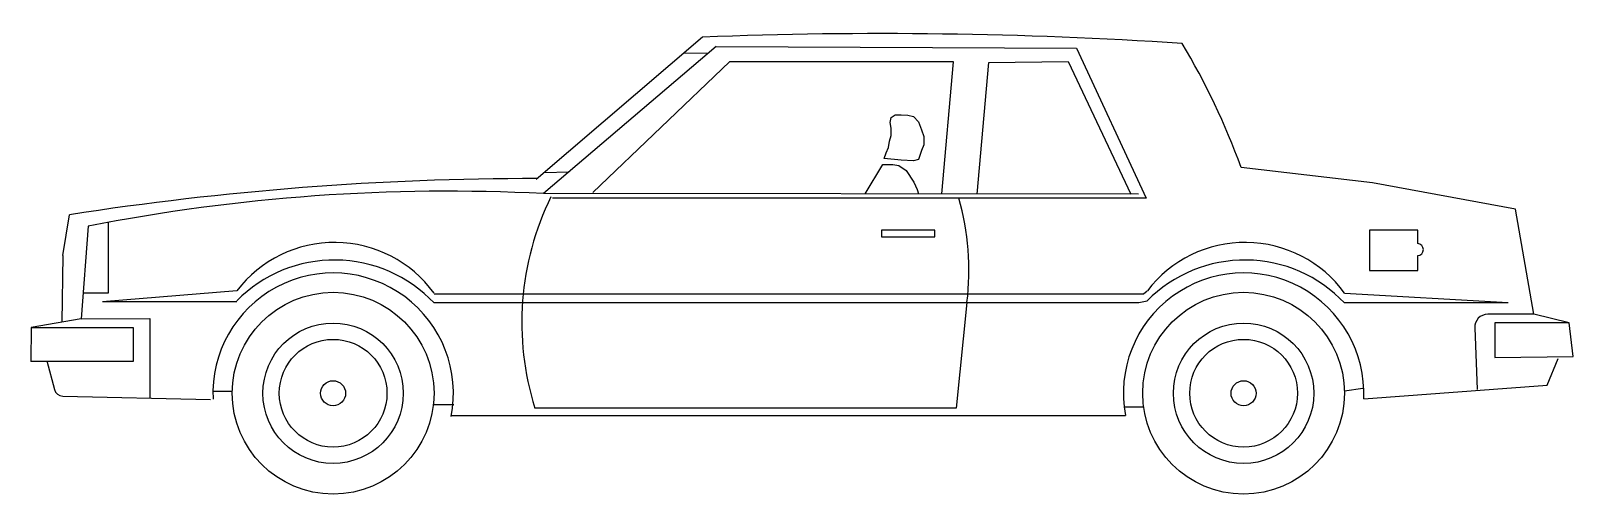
# Model space of a CAD drawing. Extents: x -103.25 to -98.76, y 13.63 to 14.98.
import ezdxf

# ---------------------------------------------------------------- set-up
doc = ezdxf.new("R2010")
doc.units = 0
doc.header["$LTSCALE"] = 100
doc.header["$MEASUREMENT"] = 0
doc.layers.add('AUT', color=2, linetype='CONTINUOUS')
doc.layers.add('C-CARRO', color=2, linetype='CONTINUOUS')

# ---------------------------------------------------------------- blocks, each defined once
blk = doc.blocks.new('AUTM1L')
at = {"layer": 'AUT'}
for p, q in [((1.0761, 1.3312), (0.5918, 0.9166)), ((1.1158, 1.3036), (0.6128, 0.8752)), ((1.1158, 1.3036), (2.1656, 1.2987)), ((1.1548, 1.2589), (0.7564, 0.8784)), ((1.0929, 1.2841), (1.0197, 1.2829)), ((1.8071, 1.259), (1.1548, 1.2589)), ((1.7733, 0.8742), (1.8071, 1.259)), ((1.9102, 1.2568), (2.1411, 1.2597)), ((2.1411, 1.2597), (2.3238, 0.8738)), ((2.1656, 1.2987), (2.3686, 0.8622)), ((1.8766, 0.8741), (1.9102, 1.2568)), ((1.6229, 1.0828), (1.6255, 1.0969)), ((1.6255, 1.0661), (1.6229, 1.0828)), ((1.6255, 1.0969), (1.637, 1.1046)), ((1.637, 1.1046), (1.655, 1.1046)), ((1.655, 1.1046), (1.6742, 1.1033)), ((1.6742, 1.1033), (1.6909, 1.0995)), ((1.6909, 1.0995), (1.705, 1.0841)), ((1.705, 1.0841), (1.714, 1.061)), ((1.6204, 1.0276), (1.6255, 1.0443)), ((1.6255, 1.0443), (1.6255, 1.0661)), ((1.714, 1.061), (1.7204, 1.0417)), ((1.7204, 1.0417), (1.7204, 1.0173)), ((1.605, 0.9775), (1.6114, 0.9942)), ((1.6114, 0.9942), (1.6178, 1.0096)), ((1.6178, 1.0096), (1.6204, 1.0276)), ((1.714, 1.0006), (1.705, 0.975)), ((1.7204, 1.0173), (1.714, 1.0006)), ((1.5502, 0.8744), (1.6014, 0.9598)), ((1.6014, 0.9598), (1.6306, 0.9598)), ((1.655, 0.9724), (1.605, 0.9775)), ((1.6306, 0.9598), (1.6477, 0.9574)), ((1.6477, 0.9574), (1.6696, 0.9428)), ((1.6909, 0.9711), (1.655, 0.9724)), ((1.705, 0.975), (1.6909, 0.9711)), ((3.0278, 0.9062), (2.645, 0.9516)), ((0.6872, 0.9373), (0.6146, 0.9361)), ((1.6696, 0.9428), (1.6915, 0.9087)), ((1.6915, 0.9087), (1.7013, 0.8868)), ((3.4442, 0.8298), (3.0278, 0.9062)), ((2.3464, 0.8738), (0.6128, 0.8752)), ((2.3686, 0.8622), (0.6386, 0.8622)), ((1.7013, 0.8868), (1.7055, 0.8743)), ((-0.7872, 0.6947), (-0.7682, 0.8135)), ((3.4977, 0.5238), (3.4442, 0.8298)), ((-0.7135, 0.7804), (-0.7337, 0.5104)), ((-0.6557, 0.7914), (-0.6557, 0.5852)), ((1.5971, 0.7687), (1.5971, 0.7492)), ((1.753, 0.7687), (1.5971, 0.7687)), ((1.753, 0.7492), (1.753, 0.7687)), ((3.1596, 0.7687), (3.0193, 0.7687)), ((3.0193, 0.7687), (3.0193, 0.6518)), ((3.1596, 0.7298), (3.1596, 0.7687)), ((1.5971, 0.7492), (1.753, 0.7492)), ((-0.7872, 0.6947), (-0.7901, 0.5008)), ((3.1596, 0.6518), (3.1596, 0.6947)), ((3.0193, 0.6518), (3.1596, 0.6518)), ((-0.6557, 0.5852), (-0.7281, 0.5852)), ((-0.2804, 0.592), (-0.6723, 0.5605)), ((2.3608, 0.5832), (2.3719, 0.592)), ((2.9464, 0.5856), (3.4228, 0.5581)), ((-0.2804, 0.5605), (-0.6723, 0.5605)), ((0.294, 0.5832), (2.3608, 0.5832)), ((0.294, 0.5581), (2.3476, 0.5581)), ((1.8465, 0.5583), (1.8153, 0.2505)), ((2.3476, 0.5581), (2.3719, 0.5631)), ((2.9464, 0.5581), (3.4228, 0.5581)), ((-0.7337, 0.5104), (-0.8797, 0.4856)), ((-0.7337, 0.5104), (-0.5343, 0.5116)), ((-0.5343, 0.5116), (-0.5343, 0.2801)), ((3.4977, 0.5238), (3.3636, 0.5238)), ((3.3843, 0.4991), (3.3843, 0.3983)), ((3.6012, 0.4991), (3.3843, 0.4991)), ((3.6012, 0.4991), (3.4977, 0.5238)), ((3.6124, 0.4005), (3.6012, 0.4991)), ((-0.8797, 0.4856), (-0.8806, 0.3866)), ((-0.8797, 0.4856), (-0.5821, 0.4856)), ((-0.5821, 0.4856), (-0.5821, 0.3866)), ((3.3255, 0.4841), (3.3329, 0.3048)), ((-0.5821, 0.3866), (-0.8806, 0.3866)), ((-0.8338, 0.3883), (-0.8117, 0.3047)), ((3.3843, 0.3983), (3.6124, 0.4005)), ((3.5365, 0.317), (3.5686, 0.3949)), ((3.0023, 0.2774), (3.5365, 0.317)), ((-0.7877, 0.2857), (-0.3571, 0.2761)), ((-0.3503, 0.3), (-0.2933, 0.3)), ((2.9462, 0.3012), (2.9999, 0.3089)), ((0.2908, 0.2615), (0.3518, 0.2615)), ((0.3436, 0.229), (2.3081, 0.229)), ((1.8153, 0.2505), (0.5879, 0.2505)), ((2.3042, 0.2546), (2.3611, 0.2544))]:
    blk.add_line(p, q, dxfattribs=at)
for centre, radius in [((0, 0.2939), 0.2939), ((2.6523, 0.2939), 0.2939), ((0, 0.2939), 0.2045), ((2.6523, 0.2939), 0.2045), ((0, 0.2939), 0.1569), ((2.6523, 0.2939), 0.1569), ((0, 0.2939), 0.0365), ((2.6523, 0.2939), 0.0365)]:
    blk.add_circle(centre, radius, dxfattribs=at)
for centre, radius, start, end in [((1.5985, -12.0314), 13.3727, 86.24967, 92.23894), ((0.6698, 0.2337), 2.1016, 19.9761, 30.8934), ((0.5891, -7.8764), 8.7953, 89.96542, 98.87787), ((0.335, -4.5649), 5.4472, 87.0768, 101.0978), ((1.3797, 0.5), 0.8302, 153.8259, 197.4876), ((1.069, 0.6514), 0.7831, 353.1756, 15.6219), ((0.0044, 0.3754), 0.3578, 35.9669, 142.7528), ((2.6568, 0.3754), 0.3578, 35.9669, 142.7528), ((3.1586, 0.7122), 0.0176, 273.1798, 86.8202), ((0.0037, 0.2826), 0.3993, 43.3567, 135.363), ((2.656, 0.2826), 0.3993, 43.3567, 135.363), ((0, 0.2939), 0.3503, 348.7663, 182.8486), ((2.6523, 0.2939), 0.3503, 357.3058, 190.6785), ((3.3636, 0.4857), 0.0381, 90, 182.3688), ((-0.7872, 0.3111), 0.0254, 194.794, 268.7224)]:
    blk.add_arc(centre, radius, start, end, dxfattribs=at)

msp = doc.modelspace()

# ---------------------------------------------------------------- block references
at = {"layer": 'C-CARRO', "linetype": 'CONTINUOUS'}
msp.add_blockref('AUTM1L', (-102.3676, 13.6303), dxfattribs=at)

doc.saveas('drawing.dxf')
